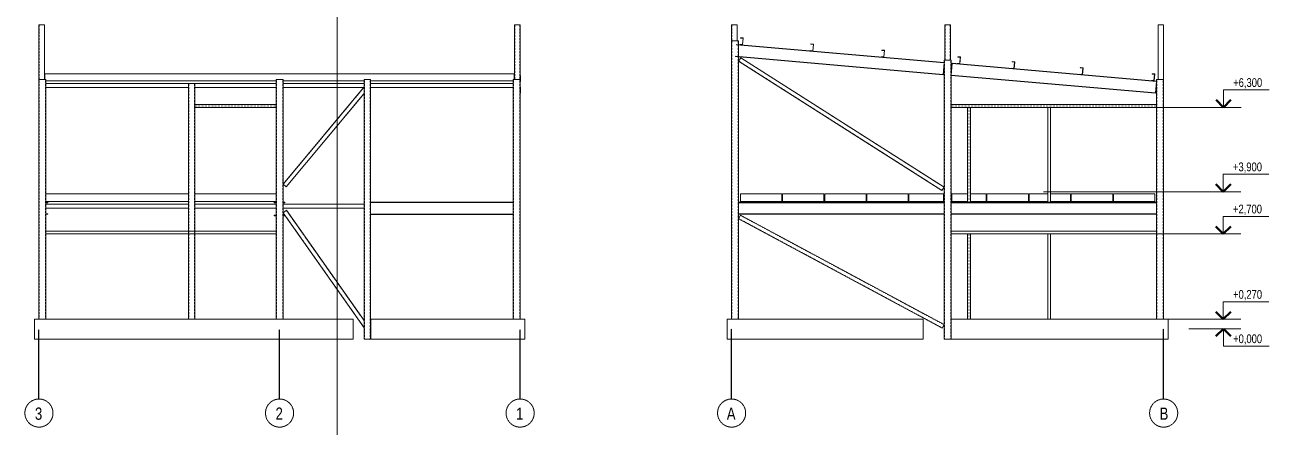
# Model space of a CAD drawing. Header units: millimetres. Extents: x 1117013 to 3394463, y -717780 to -102922.
# Drawn here: x 1300381 to 1335803, y -717296 to -705846 of the extents above; entities that cross this region are included whole.
import ezdxf

# ---------------------------------------------------------------- set-up
doc = ezdxf.new("R2010")
doc.units = ezdxf.units.MM
for name, pattern in [('ADSK_Линия сетки', [21, 12, -3, 3, -3]), ('ADSK_Невидимые', [5, 3, -2]), ('CENTERX2', [4, 2.5, -0.5, 0.5, -0.5])]:
    doc.linetypes.add(name, pattern=pattern)
for name, color, linetype, lineweight in [('0003-Основная тонкая 0.13', 9, 'Continuous', 13), ('Аннотация', 7, 'Continuous', 20), ('Каркас', 7, 'Continuous', 18), ('Несущие колонны', 7, 'Continuous', 18), ('Отметки', 7, 'Continuous', 9), ('Стены', 7, 'Continuous', 18)]:
    doc.layers.add(name, color=color, linetype=linetype, lineweight=lineweight)
doc.layers.add('Оси', color=1, linetype='CENTERX2')
doc.styles.add('Century Gothic', font='GOTHIC.TTF', dxfattribs={"width": 0.8, "height": 250})
doc.styles.add('Century Gothic_1', font='GOTHIC.TTF', dxfattribs={"width": 0.8, "height": 500})

# ---------------------------------------------------------------- blocks, each defined once
blk = doc.blocks.new('ADSK_КолоннаНесущая_Труба_ГОСТ 30245-2003 - 200x200x10-1059750-КР_DWG_Ф_3-1')
at = {"layer": 'Несущие колонны'}
for p, q in [((-200, 7100), (-200, 270)), ((-200, 7100), (-186, 7100)), ((-186, 7100), (-14, 7100)), ((0, 270), (0, 7100))]:
    blk.add_line(p, q, dxfattribs=at)
at = {"layer": 'Несущие колонны', "linetype": 'ADSK_Невидимые'}
for p, q in [((-190, 7100), (-190, 270)), ((-10, 7100), (-10, 270))]:
    blk.add_line(p, q, dxfattribs=at)
blk = doc.blocks.new('ADSK_КолоннаНесущая_Труба_ГОСТ 30245-2003 - 200x200x10-V1-КР_DWG_Ф_3-1')
at = {"layer": 'Несущие колонны'}
for p, q in [((-13700, 7100), (-13700, 270)), ((-13686, 7100), (-13514, 7100)), ((-13514, 7100), (-13500, 7100)), ((-13500, 270), (-13500, 7100))]:
    blk.add_line(p, q, dxfattribs=at)
at = {"layer": 'Несущие колонны', "linetype": 'ADSK_Невидимые'}
for p, q in [((-13690, 7100), (-13690, 270)), ((-13510, 7100), (-13510, 270))]:
    blk.add_line(p, q, dxfattribs=at)
blk = doc.blocks.new('ADSK_КолоннаНесущая_Труба_ГОСТ 30245-2003 - 200x200x10-1059765-КР_DWG_Ф_3-1')
at = {"layer": 'Несущие колонны'}
for p, q in [((-6950, 7100), (-6950, 270)), ((-6950, 7100), (-6936, 7100)), ((-6936, 7100), (-6764, 7100)), ((-6764, 7100), (-6750, 7100)), ((-6750, 270), (-6750, 7100))]:
    blk.add_line(p, q, dxfattribs=at)
at = {"layer": 'Несущие колонны', "linetype": 'ADSK_Невидимые'}
for p, q in [((-6940, 7100), (-6940, 270)), ((-6760, 7100), (-6760, 270))]:
    blk.add_line(p, q, dxfattribs=at)
blk = doc.blocks.new('ADSK_Балка_Труба_ГОСТ 30245-2003 - 120x120x5-1068433-КР_DWG_Ф_3-1')
at = {"layer": 'Каркас'}
for p, q in [((-6950, 6985), (-13500, 6985)), ((-9440, 6865), (-13500, 6865)), ((-6950, 6865), (-9260, 6865)), ((-4440, 6985), (-6750, 6985)), ((-4440, 6865), (-6750, 6865)), ((-200, 6985), (-4260, 6985)), ((-200, 6865), (-4260, 6865))]:
    blk.add_line(p, q, dxfattribs=at)
at = {"layer": 'Каркас', "linetype": 'ADSK_Невидимые'}
for p, q in [((-9440, 6980), (-13500, 6980)), ((-9440, 6870), (-13500, 6870)), ((-6950, 6980), (-9260, 6980)), ((-6950, 6870), (-9260, 6870)), ((-4440, 6980), (-6750, 6980)), ((-4440, 6870), (-6750, 6870)), ((-200, 6980), (-4260, 6980)), ((-200, 6870), (-4260, 6870))]:
    blk.add_line(p, q, dxfattribs=at)
blk = doc.blocks.new('___Двутавр типа Ш _СТО АСЧМ 20-93__ Балка - 35Ш2-1101852-КР_DWG_Ф_3-1')
at = {"layer": 'Каркас'}
for p, q in [((-13445, 3600), (-13500, 3600)), ((-13500, 3586), (-13445, 3586)), ((-13445, 3586), (-13445, 3600)), ((-13445, 3274), (-13500, 3274)), ((-13500, 3260), (-13445, 3260)), ((-13445, 3260), (-13445, 3274))]:
    blk.add_line(p, q, dxfattribs=at)
blk = doc.blocks.new('___Двутавр типа Б _СТО АСЧМ 20-93__ Балка - 35Б1-1101854-КР_DWG_Ф_3-1')
at = {"layer": 'Каркас'}
for p, q in [((-13707, 7047), (-13707, 7212)), ((-13700, 7047), (-13707, 7047)), ((-13707, 7047), (-13707, 7038)), ((-13707, 7038), (-13700, 7038)), ((-13707, 6873), (-13707, 6712)), ((-13707, 6712), (-13707, 6703)), ((-13700, 6712), (-13707, 6712)), ((-13707, 6703), (-13700, 6703))]:
    blk.add_line(p, q, dxfattribs=at)
blk = doc.blocks.new('___Двутавр типа Б _СТО АСЧМ 20-93__ Балка - 35Б1-1101856-КР_DWG_Ф_3-1')
at = {"layer": 'Каркас'}
for p, q in [((7, 7212), (7, 7047)), ((7, 7047), (0, 7047)), ((0, 7038), (7, 7038)), ((7, 7038), (7, 7047)), ((7, 6712), (7, 6873)), ((7, 6712), (0, 6712)), ((0, 6703), (7, 6703)), ((7, 6703), (7, 6712))]:
    blk.add_line(p, q, dxfattribs=at)
blk = doc.blocks.new('ADSK_Балка_Труба_ГОСТ 30245-2003 - 80x80x5-1059801-КР_DWG_Ф_3-1')
at = {"layer": 'Каркас'}
for p, q in [((-13500, 2700), (-13500, 2780)), ((-6950, 2780), (-13500, 2780)), ((-6950, 2700), (-13500, 2700)), ((-6950, 2780), (-6950, 2700))]:
    blk.add_line(p, q, dxfattribs=at)
at = {"layer": 'Каркас', "linetype": 'ADSK_Невидимые'}
for p, q in [((-13500, 2775), (-6950, 2775)), ((-13500, 2705), (-6950, 2705))]:
    blk.add_line(p, q, dxfattribs=at)
blk = doc.blocks.new('ADSK_Балка_Труба_ГОСТ 30245-2003 - 80x80x5-1084454-КР_DWG_Ф_3-1')
at = {"layer": 'Каркас'}
for p, q in [((-9260, 6300), (-9260, 6380)), ((-6950, 6380), (-9260, 6380)), ((-6950, 6380), (-6950, 6300)), ((-6950, 6300), (-9260, 6300))]:
    blk.add_line(p, q, dxfattribs=at)
at = {"layer": 'Каркас', "linetype": 'ADSK_Невидимые'}
for p, q in [((-9260, 6375), (-6950, 6375)), ((-9260, 6305), (-6950, 6305))]:
    blk.add_line(p, q, dxfattribs=at)
blk = doc.blocks.new('SK_ПлитаПерекрытия_Пустотная - ПК 68-12-8-778387-КР_DWG_Ф_3-1')
at = {"layer": 'Каркас'}
for p, q in [((-9440, 3840), (-13500, 3840)), ((-13500, 3620), (-9440, 3620)), ((-6950, 3840), (-9260, 3840)), ((-9260, 3620), (-6950, 3620))]:
    blk.add_line(p, q, dxfattribs=at)
blk = doc.blocks.new('___Двутавр типа Ш _СТО АСЧМ 20-93__ Балка - 40Ш1-1101920-КР_DWG_Ф_3-1')
at = {"layer": 'Каркас'}
for p, q in [((-6950, 3600), (-7000, 3600)), ((-7000, 3600), (-7000, 3588)), ((-7000, 3588), (-6950, 3588)), ((-6701, 3600), (-6750, 3600)), ((-6750, 3588), (-6701, 3588)), ((-6701, 3588), (-6701, 3600)), ((-7000, 3230), (-7000, 3217)), ((-6950, 3230), (-7000, 3230)), ((-7000, 3217), (-6950, 3217)), ((-6701, 3230), (-6750, 3230)), ((-6750, 3217), (-6701, 3217)), ((-6701, 3217), (-6701, 3230))]:
    blk.add_line(p, q, dxfattribs=at)
blk = doc.blocks.new('ADSK_КолоннаНесущая_Труба_ГОСТ 30245-2003 - 180x180x8-1068407-КР_DWG_Ф_3-1')
at = {"layer": 'Несущие колонны', "linetype": 'ADSK_Невидимые'}
for p, q in [((-9432, 6980), (-9432, 270)), ((-9268, 6980), (-9268, 270))]:
    blk.add_line(p, q, dxfattribs=at)
blk = doc.blocks.new('ADSK_КолоннаНесущая_Труба_ГОСТ 30245-2003 - 180x180x8-1060239-КР_DWG_Ф_3-1')
at = {"layer": 'Несущие колонны'}
for p, q in [((-4440, 7100), (-4440, -300)), ((-4440, 7100), (-4428, 7100)), ((-4428, 7100), (-4272, 7100)), ((-4272, 7100), (-4260, 7100)), ((-4260, -300), (-4260, 7100)), ((-4428, -300), (-4440, -300)), ((-4272, -300), (-4428, -300)), ((-4260, -300), (-4272, -300))]:
    blk.add_line(p, q, dxfattribs=at)
at = {"layer": 'Несущие колонны', "linetype": 'ADSK_Невидимые'}
for p, q in [((-4432, 7100), (-4432, -300)), ((-4268, 7100), (-4268, -300))]:
    blk.add_line(p, q, dxfattribs=at)
blk = doc.blocks.new('ADSK_КолоннаНесущая_Труба_ГОСТ 30245-2003 - 160x160x6-888300-КР_DWG_Ф_3-1')
at = {"layer": 'Несущие колонны'}
for p, q in [((-160, 8650), (-160, 7100)), ((-160, 8650), (-150, 8650)), ((-150, 8650), (-10, 8650)), ((-10, 8650), (0, 8650)), ((0, 7100), (0, 8650)), ((-10, 7100), (-150, 7100)), ((0, 7100), (-10, 7100))]:
    blk.add_line(p, q, dxfattribs=at)
at = {"layer": 'Несущие колонны', "linetype": 'ADSK_Невидимые'}
for p, q in [((-154, 8650), (-154, 7100)), ((-6, 8650), (-6, 7100))]:
    blk.add_line(p, q, dxfattribs=at)
blk = doc.blocks.new('ADSK_КолоннаНесущая_Труба_ГОСТ 30245-2003 - 160x160x6-V2-КР_DWG_Ф_3-1')
at = {"layer": 'Несущие колонны'}
for p, q in [((-13700, 8650), (-13700, 7100)), ((-13700, 8650), (-13690, 8650)), ((-13690, 8650), (-13550, 8650)), ((-13550, 8650), (-13540, 8650)), ((-13540, 7100), (-13540, 8650)), ((-13690, 7100), (-13700, 7100)), ((-13550, 7100), (-13690, 7100))]:
    blk.add_line(p, q, dxfattribs=at)
at = {"layer": 'Несущие колонны', "linetype": 'ADSK_Невидимые'}
for p, q in [((-13694, 8650), (-13694, 7100)), ((-13546, 8650), (-13546, 7100))]:
    blk.add_line(p, q, dxfattribs=at)
blk = doc.blocks.new('ADSK_Балка_Труба_ГОСТ 30245-2003 - 120x120x5-1075071-КР_DWG_Ф_3-1')
at = {"layer": 'Каркас'}
for p, q in [((-9440, 3550), (-13500, 3550)), ((-6950, 3550), (-9260, 3550)), ((-4440, 3550), (-6750, 3550)), ((-9440, 3430), (-13500, 3430)), ((-6950, 3430), (-9260, 3430)), ((-4440, 3430), (-6750, 3430))]:
    blk.add_line(p, q, dxfattribs=at)
at = {"layer": 'Каркас', "linetype": 'ADSK_Невидимые'}
for p, q in [((-13500, 3545), (-9440, 3545)), ((-9260, 3545), (-6950, 3545)), ((-6750, 3545), (-4440, 3545)), ((-13500, 3435), (-9440, 3435)), ((-9260, 3435), (-6950, 3435)), ((-6750, 3435), (-4440, 3435))]:
    blk.add_line(p, q, dxfattribs=at)
blk = doc.blocks.new('ADSK_Балка_Швеллер_ПолкиПараллельные_ГОСТ8240-97 - 20П-1102076-КР_DWG_Ф_3-1')
at = {"layer": 'Каркас'}
for p, q in [((-13533, 7253), (-13533, 7260)), ((-167, 7260), (-13533, 7260)), ((-13533, 7100), (-13533, 7253)), ((-13533, 7253), (-167, 7253)), ((-167, 7260), (-167, 7253)), ((-167, 7253), (-167, 7100)), ((-6950, 7054), (-13500, 7054)), ((-4440, 7054), (-6750, 7054)), ((-200, 7054), (-4260, 7054))]:
    blk.add_line(p, q, dxfattribs=at)
blk = doc.blocks.new('___Двутавр типа Б _СТО АСЧМ 20-93__ Балка - 35Б1-1102084-КР_DWG_Ф_3-1')
at = {"layer": 'Каркас'}
for p, q in [((-200, 3600), (-4260, 3600)), ((-200, 3591), (-4260, 3591)), ((-200, 3600), (-200, 3591)), ((-4260, 3263), (-200, 3263)), ((-200, 3254), (-4260, 3254)), ((-200, 3263), (-200, 3254))]:
    blk.add_line(p, q, dxfattribs=at)
blk = doc.blocks.new('ADSK_Балка_Труба_ГОСТ 30245-2003 - 120x120x5-1109831-КР_DWG_Ф_3-1')
at = {"layer": 'Каркас'}
for p, q in [((-6750, 3303), (-6652, 3373)), ((-4440, 24), (-6750, 3303)), ((-4440, 232), (-6652, 3373))]:
    blk.add_line(p, q, dxfattribs=at)
at = {"layer": 'Каркас', "linetype": 'ADSK_Невидимые'}
for p, q in [((-4440, 32), (-6746, 3306)), ((-4440, 223), (-6656, 3370))]:
    blk.add_line(p, q, dxfattribs=at)
blk = doc.blocks.new('ADSK_Балка_Труба_ГОСТ 30245-2003 - 120x120x5-1110046-КР_DWG_Ф_3-1')
at = {"layer": 'Каркас'}
for p, q in [((-4440, 6886), (-6750, 4114)), ((-6658, 4037), (-4440, 6698)), ((-6658, 4037), (-6750, 4114))]:
    blk.add_line(p, q, dxfattribs=at)
at = {"layer": 'Каркас', "linetype": 'ADSK_Невидимые'}
for p, q in [((-6746, 4111), (-4440, 6878)), ((-6662, 4040), (-4440, 6706))]:
    blk.add_line(p, q, dxfattribs=at)
blk = doc.blocks.new('Ось сетки - Круг_Ø8 мм-6577-КР_DWG_Ф_3-1')
at = {"layer": 'Оси', "lineweight": 20}
for start, end in [(360, 180), (180, 360)]:
    blk.add_arc((0, -2400), 400, start, end, dxfattribs=at)
blk = doc.blocks.new('ADSK_КолоннаНесущая_Труба_ГОСТ 30245-2003 - 200x200x10-1059750-КР_DWG_Ф_А-В')
at = {"layer": 'Несущие колонны'}
for p, q in [((12100, 7100), (12300, 7100)), ((12100, 7100), (12100, 270)), ((12300, 270), (12300, 7100))]:
    blk.add_line(p, q, dxfattribs=at)
at = {"layer": 'Несущие колонны', "linetype": 'ADSK_Невидимые'}
for p, q in [((12110, 7100), (12110, 270)), ((12290, 7100), (12290, 270))]:
    blk.add_line(p, q, dxfattribs=at)
blk = doc.blocks.new('ADSK_КолоннаНесущая_Труба_ГОСТ 30245-2003 - 200x200x10-1068426-КР_DWG_Ф_А-В')
at = {"layer": 'Несущие колонны', "linetype": 'ADSK_Невидимые'}
for p, q in [((10, 8200), (10, 270)), ((190, 8200), (190, 8089)), ((190, 8080), (190, 7751)), ((190, 7742), (190, 270))]:
    blk.add_line(p, q, dxfattribs=at)
blk = doc.blocks.new('ADSK_КолоннаНесущая_Труба_ГОСТ 30245-2003 - 200x200x10-1059764-КР_DWG_Ф_А-В')
at = {"layer": 'Несущие колонны'}
for p, q in [((6050, 7650), (6250, 7650)), ((6050, 7650), (6050, -300)), ((6250, 270), (6250, 7650)), ((6250, -300), (6050, -300))]:
    blk.add_line(p, q, dxfattribs=at)
at = {"layer": 'Несущие колонны', "linetype": 'ADSK_Невидимые'}
for p, q in [((6060, 7650), (6060, -300)), ((6240, 7650), (6240, -300))]:
    blk.add_line(p, q, dxfattribs=at)
blk = doc.blocks.new('___Двутавр типа Ш _СТО АСЧМ 20-93__ Балка - 35Ш2-1101852-КР_DWG_Ф_А-В')
at = {"layer": 'Каркас'}
for p, q in [((6050, 3600), (200, 3600)), ((6050, 3586), (200, 3586)), ((6720, 3600), (6250, 3600)), ((12100, 3586), (6250, 3586)), ((9000, 3600), (6800, 3600)), ((12100, 3600), (9080, 3600)), ((200, 3274), (6050, 3274)), ((6050, 3260), (200, 3260)), ((6250, 3274), (12100, 3274)), ((12100, 3260), (6250, 3260))]:
    blk.add_line(p, q, dxfattribs=at)
blk = doc.blocks.new('___Двутавр типа Б _СТО АСЧМ 20-93__ Балка - 35Б1-1101854-КР_DWG_Ф_А-В')
at = {"layer": 'Каркас'}
for p, q in [((6251, 7221), (6279, 7548)), ((6279, 7548), (6280, 7557)), ((12099, 7038), (6279, 7548)), ((12100, 7047), (6280, 7557)), ((6250, 7212), (6251, 7221)), ((12070, 6703), (6250, 7212)), ((6251, 7221), (12071, 6712)), ((12099, 7038), (12071, 6712)), ((12100, 7047), (12099, 7038)), ((12071, 6712), (12070, 6703))]:
    blk.add_line(p, q, dxfattribs=at)
blk = doc.blocks.new('___Двутавр типа Б _СТО АСЧМ 20-93__ Балка - 35Б1-1101855-КР_DWG_Ф_А-В')
at = {"layer": 'Каркас'}
for p, q in [((135, 8085), (136, 8094)), ((6049, 7568), (135, 8085)), ((6050, 7577), (136, 8094)), ((106, 7749), (107, 7758)), ((6020, 7232), (106, 7749)), ((107, 7758), (6021, 7241)), ((6049, 7568), (6021, 7241)), ((6050, 7577), (6049, 7568)), ((6021, 7241), (6020, 7232))]:
    blk.add_line(p, q, dxfattribs=at)
blk = doc.blocks.new('ADSK_Балка_Труба_ГОСТ 30245-2003 - 80x80x5-1059788-КР_DWG_Ф_А-В')
at = {"layer": 'Каркас'}
for p, q in [((6250, 2700), (6250, 2780)), ((12100, 2780), (6250, 2780)), ((12100, 2700), (6250, 2700)), ((12100, 2780), (12100, 2700))]:
    blk.add_line(p, q, dxfattribs=at)
at = {"layer": 'Каркас', "linetype": 'ADSK_Невидимые'}
for p, q in [((12100, 2775), (6250, 2775)), ((12100, 2705), (6250, 2705))]:
    blk.add_line(p, q, dxfattribs=at)
blk = doc.blocks.new('SK_ПлитаПерекрытия_Пустотная - ПК 68-10-8-778403-КР_DWG_Ф_А-В')
at = {"layer": 'Каркас'}
for p, q in [((6270, 3840), (6270, 3620)), ((6720, 3840), (6270, 3840)), ((6270, 3620), (6720, 3620)), ((7250, 3840), (6800, 3840)), ((6800, 3620), (7250, 3620)), ((7250, 3620), (7250, 3840))]:
    blk.add_line(p, q, dxfattribs=at)
blk = doc.blocks.new('SK_ПлитаПерекрытия_Пустотная - ПК 68-10-8-778110-КР_DWG_Ф_А-В')
at = {"layer": 'Каркас'}
for p, q in [((6030, 3840), (5050, 3840)), ((5050, 3840), (5050, 3620)), ((5050, 3620), (6030, 3620)), ((6030, 3620), (6030, 3840))]:
    blk.add_line(p, q, dxfattribs=at)
blk = doc.blocks.new('SK_ПлитаПерекрытия_Пустотная - ПК 68-12-8-778387-КР_DWG_Ф_А-В')
at = {"layer": 'Каркас'}
for p, q in [((10870, 3840), (10870, 3620)), ((12050, 3840), (10870, 3840)), ((10870, 3620), (12050, 3620)), ((12050, 3620), (12050, 3840))]:
    blk.add_line(p, q, dxfattribs=at)
blk = doc.blocks.new('SK_ПлитаПерекрытия_Пустотная - ПК 68-12-8-V1-КР_DWG_Ф_А-В')
at = {"layer": 'Каркас'}
for p, q in [((8470, 3840), (8470, 3620)), ((9000, 3840), (8470, 3840)), ((8470, 3620), (9000, 3620)), ((9650, 3840), (9080, 3840)), ((9080, 3620), (9650, 3620)), ((9650, 3620), (9650, 3840))]:
    blk.add_line(p, q, dxfattribs=at)
blk = doc.blocks.new('SK_ПлитаПерекрытия_Пустотная - ПК 68-12-8-777867-КР_DWG_Ф_А-В')
at = {"layer": 'Каркас'}
for p, q in [((1430, 3840), (250, 3840)), ((250, 3840), (250, 3620)), ((250, 3620), (1430, 3620)), ((1430, 3620), (1430, 3840))]:
    blk.add_line(p, q, dxfattribs=at)
blk = doc.blocks.new('ADSK_КолоннаНесущая_Труба_ГОСТ 30245-2003 - 80x80x4-1059836-КР_DWG_Ф_А-В')
at = {"layer": 'Несущие колонны', "linetype": 'ADSK_Невидимые'}
for p, q in [((9004, 2700), (9004, 270)), ((9076, 2700), (9076, 270))]:
    blk.add_line(p, q, dxfattribs=at)
blk = doc.blocks.new('ADSK_КолоннаНесущая_Труба_ГОСТ 30245-2003 - 160x160x6-888300-КР_DWG_Ф_А-В')
at = {"layer": 'Несущие колонны'}
for p, q in [((12140, 8650), (12300, 8650)), ((12140, 8650), (12140, 7100)), ((12300, 7100), (12300, 8650)), ((12300, 7100), (12140, 7100))]:
    blk.add_line(p, q, dxfattribs=at)
at = {"layer": 'Несущие колонны', "linetype": 'ADSK_Невидимые'}
for p, q in [((12146, 8650), (12146, 7100)), ((12294, 8650), (12294, 7100))]:
    blk.add_line(p, q, dxfattribs=at)
blk = doc.blocks.new('ADSK_КолоннаНесущая_Труба_ГОСТ 30245-2003 - 160x160x6-1068432-КР_DWG_Ф_А-В')
at = {"layer": 'Несущие колонны', "linetype": 'ADSK_Невидимые'}
for p, q in [((6, 8650), (6, 8200)), ((154, 8650), (154, 8200))]:
    blk.add_line(p, q, dxfattribs=at)
blk = doc.blocks.new('ADSK_КолоннаНесущая_Труба_ГОСТ 30245-2003 - 160x160x6-888264-КР_DWG_Ф_А-В')
at = {"layer": 'Несущие колонны'}
for p, q in [((6070, 8650), (6230, 8650)), ((6070, 8650), (6070, 7650)), ((6230, 7650), (6230, 8650)), ((6230, 7650), (6070, 7650))]:
    blk.add_line(p, q, dxfattribs=at)
at = {"layer": 'Несущие колонны', "linetype": 'ADSK_Невидимые'}
for p, q in [((6076, 8650), (6076, 7650)), ((6224, 8650), (6224, 7650))]:
    blk.add_line(p, q, dxfattribs=at)
blk = doc.blocks.new('ADSK_КолоннаНесущая_Труба_ГОСТ 30245-2003 - 80x80x4-1084227-КР_DWG_Ф_А-В')
at = {"layer": 'Несущие колонны', "linetype": 'ADSK_Невидимые'}
for p, q in [((9004, 6300), (9004, 3600)), ((9076, 6300), (9076, 3600))]:
    blk.add_line(p, q, dxfattribs=at)
blk = doc.blocks.new('ADSK_Балка_Швеллер_ПолкиПараллельные_ГОСТ8240-97 - 20П-1102076-КР_DWG_Ф_А-В')
at = {"layer": 'Каркас'}
for p, q in [((11970, 7260), (11969, 7251)), ((11969, 7251), (12040, 7244)), ((12046, 7253), (11970, 7260)), ((12040, 7244), (12024, 7063)), ((12028, 7054), (12046, 7253)), ((12024, 7063), (11953, 7069)), ((11953, 7069), (11953, 7060))]:
    blk.add_line(p, q, dxfattribs=at)
blk = doc.blocks.new('ADSK_Балка_Швеллер_ПолкиПараллельные_ГОСТ8240-97 - 20П-1102077-КР_DWG_Ф_А-В')
at = {"layer": 'Каркас'}
for p, q in [((9911, 7248), (9910, 7239)), ((9982, 7242), (9911, 7248)), ((9928, 7438), (9927, 7429)), ((9927, 7429), (9998, 7423)), ((10004, 7432), (9928, 7438)), ((9998, 7423), (9982, 7242)), ((9986, 7232), (10004, 7432))]:
    blk.add_line(p, q, dxfattribs=at)
blk = doc.blocks.new('ADSK_Балка_Швеллер_ПолкиПараллельные_ГОСТ8240-97 - 20П-1102078-КР_DWG_Ф_А-В')
at = {"layer": 'Каркас'}
for p, q in [((7985, 7608), (7984, 7599)), ((7984, 7599), (8055, 7593)), ((8061, 7602), (7985, 7608)), ((8055, 7593), (8039, 7412)), ((8044, 7402), (8061, 7602)), ((7969, 7418), (7968, 7409)), ((8039, 7412), (7969, 7418))]:
    blk.add_line(p, q, dxfattribs=at)
blk = doc.blocks.new('ADSK_Балка_Швеллер_ПолкиПараллельные_ГОСТ8240-97 - 20П-1102079-КР_DWG_Ф_А-В')
at = {"layer": 'Каркас'}
for p, q in [((6425, 7553), (6424, 7544)), ((6495, 7547), (6425, 7553)), ((6441, 7743), (6440, 7734)), ((6440, 7734), (6511, 7728)), ((6517, 7737), (6441, 7743)), ((6511, 7728), (6495, 7547)), ((6499, 7537), (6517, 7737))]:
    blk.add_line(p, q, dxfattribs=at)
blk = doc.blocks.new('ADSK_Балка_Швеллер_ПолкиПараллельные_ГОСТ8240-97 - 20П-1102080-КР_DWG_Ф_А-В')
at = {"layer": 'Каркас'}
for p, q in [((4355, 7926), (4279, 7932)), ((4279, 7932), (4279, 7923)), ((4279, 7923), (4349, 7917)), ((4349, 7917), (4333, 7736)), ((4338, 7727), (4355, 7926)), ((4263, 7742), (4262, 7733)), ((4333, 7736), (4263, 7742))]:
    blk.add_line(p, q, dxfattribs=at)
blk = doc.blocks.new('ADSK_Балка_Швеллер_ПолкиПараллельные_ГОСТ8240-97 - 20П-1102081-КР_DWG_Ф_А-В')
at = {"layer": 'Каркас'}
for p, q in [((2241, 7919), (2240, 7910)), ((2311, 7913), (2241, 7919)), ((2257, 8109), (2256, 8100)), ((2256, 8100), (2327, 8094)), ((2333, 8103), (2257, 8109)), ((2327, 8094), (2311, 7913)), ((2315, 7903), (2333, 8103))]:
    blk.add_line(p, q, dxfattribs=at)
blk = doc.blocks.new('ADSK_Балка_Швеллер_ПолкиПараллельные_ГОСТ8240-97 - 20П-1102082-КР_DWG_Ф_А-В')
at = {"layer": 'Каркас'}
for p, q in [((255, 8285), (254, 8276)), ((254, 8276), (325, 8269)), ((331, 8278), (255, 8285)), ((325, 8269), (309, 8088)), ((313, 8079), (331, 8278)), ((238, 8094), (237, 8085)), ((309, 8088), (238, 8094))]:
    blk.add_line(p, q, dxfattribs=at)
blk = doc.blocks.new('ADSK_Балка_Труба_ГОСТ 30245-2003 - 120x120x5-1109412-КР_DWG_Ф_А-В')
at = {"layer": 'Каркас'}
for p, q in [((200, 3128), (257, 3234)), ((6050, 122), (257, 3234)), ((200, 3128), (5993, 16)), ((6050, 122), (5993, 16))]:
    blk.add_line(p, q, dxfattribs=at)
at = {"layer": 'Каркас', "linetype": 'ADSK_Невидимые'}
for p, q in [((6048, 117), (254, 3229)), ((5996, 21), (202, 3133))]:
    blk.add_line(p, q, dxfattribs=at)
blk = doc.blocks.new('ADSK_Балка_Труба_ГОСТ 30245-2003 - 120x120x5-1109532-КР_DWG_Ф_А-В')
at = {"layer": 'Каркас'}
for p, q in [((200, 7615), (264, 7716)), ((200, 7615), (5986, 3934)), ((6050, 4035), (264, 7716)), ((6050, 4035), (5986, 3934))]:
    blk.add_line(p, q, dxfattribs=at)
at = {"layer": 'Каркас', "linetype": 'ADSK_Невидимые'}
for p, q in [((5988, 3938), (203, 7619)), ((6047, 4031), (262, 7712))]:
    blk.add_line(p, q, dxfattribs=at)
blk = doc.blocks.new('Ось сетки - Круг_Ø8 мм-6577-КР_DWG_Ф_А-В')
at = {"layer": 'Оси', "lineweight": 20}
for start, end in [(360, 180), (180, 360)]:
    blk.add_arc((0, -2400), 400, start, end, dxfattribs=at)
blk = doc.blocks.new('Высотные отметки - Стрелка вверх-5091-КР_DWG_Ф_А-В')
at = {"layer": 'Аннотация'}
for p, q in [((13997, 4400), (15297, 4400)), ((13997, 3900), (13997, 4400)), ((13697, 3900), (14497, 3900))]:
    blk.add_line(p, q, dxfattribs=at)
at = {"layer": 'Аннотация', "lineweight": 50}
for q in [(13785, 4112), (14209, 4112)]:
    blk.add_line((13997, 3900), q, dxfattribs=at)
blk = doc.blocks.new('Высотные отметки - Стрелка вниз-5092-КР_DWG_Ф_А-В')
at = {"layer": 'Аннотация'}
for p, q in [((13700, 0), (14500, 0)), ((14000, 0), (14000, -500)), ((14000, -500), (15300, -500))]:
    blk.add_line(p, q, dxfattribs=at)
at = {"layer": 'Аннотация', "lineweight": 50}
for q in [(13788, -212), (14212, -212)]:
    blk.add_line((14000, 0), q, dxfattribs=at)

msp = doc.modelspace()

# ---------------------------------------------------------------- linework, layer by layer
at = {"layer": '0003-Основная тонкая 0.13'}
msp.add_xline((1309269.5528, -628011.5246), (0, -1), dxfattribs=at)
at = {"layer": 'Несущие колонны'}
for p, q in [((1320500.7593, -705846.089), (1320660.7593, -705846.089)), ((1320500.7593, -705846.089), (1320500.7593, -706296.089)), ((1320660.7593, -706296.089), (1320660.7593, -705846.089)), ((1320500.7593, -706296.089), (1320700.7593, -706296.089)), ((1320500.7593, -706296.089), (1320500.7593, -714226.089)), ((1320660.7593, -706296.089), (1320500.7593, -706296.089)), ((1320700.7593, -706407.5505), (1320700.7593, -706296.089)), ((1320700.7593, -706745.8378), (1320700.7593, -706416.5849)), ((1320700.7593, -714226.089), (1320700.7593, -706754.8722)), ((1305040.6686, -707516.089), (1305040.6686, -714226.089)), ((1305040.6686, -707516.089), (1305052.6686, -707516.089)), ((1305052.6686, -707516.089), (1305208.6686, -707516.089)), ((1305208.6686, -707516.089), (1305220.6686, -707516.089)), ((1305220.6686, -714226.089), (1305220.6686, -707516.089)), ((1327220.7593, -708196.089), (1327300.7593, -708196.089)), ((1327220.7593, -710896.089), (1327220.7593, -708196.089)), ((1327300.7593, -710896.089), (1327300.7593, -708196.089)), ((1329500.7593, -708196.089), (1329580.7593, -708196.089)), ((1329500.7593, -710896.089), (1329500.7593, -708196.089)), ((1329580.7593, -710896.089), (1329580.7593, -708196.089)), ((1327300.7593, -710896.089), (1327220.7593, -710896.089)), ((1329580.7593, -710896.089), (1329500.7593, -710896.089)), ((1327220.7593, -711796.089), (1327300.7593, -711796.089)), ((1327220.7593, -714226.089), (1327220.7593, -711796.089)), ((1327300.7593, -714226.089), (1327300.7593, -711796.089)), ((1329500.7593, -711796.089), (1329580.7593, -711796.089)), ((1329500.7593, -714226.089), (1329500.7593, -711796.089)), ((1329580.7593, -714226.089), (1329580.7593, -711796.089))]:
    msp.add_line(p, q, dxfattribs=at)
at = {"layer": 'Оси', "linetype": 'ADSK_Линия сетки'}
for p, q in [((1300780.6686, -716496.089), (1300780.6686, -714516.089)), ((1307630.6686, -716496.089), (1307630.6686, -714516.089)), ((1314480.6686, -716496.089), (1314480.6686, -714516.089)), ((1320500.7593, -716496.089), (1320500.7593, -714496.089)), ((1332800.7593, -716496.089), (1332800.7593, -714496.089))]:
    msp.add_line(p, q, dxfattribs=at)
at = {"layer": 'Отметки', "lineweight": 20}
for p, q in [((1328273.9418, -708196.089), (1334503.1446, -708196.089)), ((1329383.2462, -710596.089), (1334497.8775, -710596.089)), ((1329208.9027, -711796.089), (1334497.6404, -711796.089)), ((1332193.4777, -714226.089), (1332358.9391, -714226.089)), ((1332358.9391, -714226.089), (1334499.8327, -714226.089)), ((1333520.5267, -714496.089), (1333759.268, -714496.089)), ((1333759.268, -714496.089), (1334500.8899, -714496.089))]:
    msp.add_line(p, q, dxfattribs=at)
at = {"layer": 'Стены'}
for p, q in [((1309730.6686, -714226.089), (1300650.6686, -714226.089)), ((1300650.6686, -714796.089), (1300650.6686, -714226.089)), ((1309730.6686, -714796.089), (1309730.6686, -714226.089)), ((1314610.6686, -714226.089), (1310230.6686, -714226.089)), ((1310230.6686, -714226.089), (1310230.6686, -714796.089)), ((1314610.6686, -714796.089), (1314610.6686, -714226.089)), ((1320370.7593, -714796.089), (1320370.7593, -714226.089)), ((1325950.7593, -714226.089), (1320370.7593, -714226.089)), ((1325950.7593, -714796.089), (1325950.7593, -714226.089)), ((1332930.7593, -714226.089), (1326750.7593, -714226.089)), ((1326750.7593, -714226.089), (1326750.7593, -714796.089)), ((1332930.7593, -714796.089), (1332930.7593, -714226.089)), ((1300650.6686, -714796.089), (1309730.6686, -714796.089)), ((1310230.6686, -714796.089), (1314610.6686, -714796.089)), ((1320370.7593, -714796.089), (1325950.7593, -714796.089)), ((1326750.7593, -714796.089), (1332930.7593, -714796.089))]:
    msp.add_line(p, q, dxfattribs=at)

# ---------------------------------------------------------------- block references
at = {"layer": 'Аннотация'}
for name in ['Высотные отметки - Стрелка вверх-5091-КР_DWG_Ф_А-В', 'Высотные отметки - Стрелка вниз-5092-КР_DWG_Ф_А-В']:
    msp.add_blockref(name, (1320500.7593, -714496.089), dxfattribs=at)
at = {"layer": 'Каркас'}
for name, p in [('ADSK_Балка_Швеллер_ПолкиПараллельные_ГОСТ8240-97 - 20П-1102082-КР_DWG_Ф_А-В', (1320500.7593, -714496.089)), ('___Двутавр типа Б _СТО АСЧМ 20-93__ Балка - 35Б1-1101855-КР_DWG_Ф_А-В', (1320500.7593, -714496.089)), ('ADSK_Балка_Швеллер_ПолкиПараллельные_ГОСТ8240-97 - 20П-1102081-КР_DWG_Ф_А-В', (1320500.7593, -714496.089)), ('ADSK_Балка_Швеллер_ПолкиПараллельные_ГОСТ8240-97 - 20П-1102080-КР_DWG_Ф_А-В', (1320500.7593, -714496.089)), ('ADSK_Балка_Труба_ГОСТ 30245-2003 - 120x120x5-1109532-КР_DWG_Ф_А-В', (1320500.7593, -714496.089)), ('___Двутавр типа Б _СТО АСЧМ 20-93__ Балка - 35Б1-1101854-КР_DWG_Ф_А-В', (1320500.7593, -714496.089)), ('ADSK_Балка_Швеллер_ПолкиПараллельные_ГОСТ8240-97 - 20П-1102079-КР_DWG_Ф_А-В', (1320500.7593, -714496.089)), ('ADSK_Балка_Швеллер_ПолкиПараллельные_ГОСТ8240-97 - 20П-1102078-КР_DWG_Ф_А-В', (1320500.7593, -714496.089)), ('___Двутавр типа Б _СТО АСЧМ 20-93__ Балка - 35Б1-1101854-КР_DWG_Ф_3-1', (1314480.6686, -714496.089)), ('ADSK_Балка_Швеллер_ПолкиПараллельные_ГОСТ8240-97 - 20П-1102076-КР_DWG_Ф_3-1', (1314480.6686, -714496.089)), ('___Двутавр типа Б _СТО АСЧМ 20-93__ Балка - 35Б1-1101856-КР_DWG_Ф_3-1', (1314480.6686, -714496.089)), ('ADSK_Балка_Швеллер_ПолкиПараллельные_ГОСТ8240-97 - 20П-1102077-КР_DWG_Ф_А-В', (1320500.7593, -714496.089)), ('ADSK_Балка_Швеллер_ПолкиПараллельные_ГОСТ8240-97 - 20П-1102076-КР_DWG_Ф_А-В', (1320500.7593, -714496.089)), ('ADSK_Балка_Труба_ГОСТ 30245-2003 - 120x120x5-1068433-КР_DWG_Ф_3-1', (1314480.6686, -714496.089)), ('ADSK_Балка_Труба_ГОСТ 30245-2003 - 120x120x5-1110046-КР_DWG_Ф_3-1', (1314480.6686, -714496.089)), ('ADSK_Балка_Труба_ГОСТ 30245-2003 - 80x80x5-1084454-КР_DWG_Ф_3-1', (1314480.6686, -714496.089)), ('ADSK_Балка_Труба_ГОСТ 30245-2003 - 80x80x5-1059788-КР_DWG_Ф_А-В', (1320500.7593, -710896.089)), ('SK_ПлитаПерекрытия_Пустотная - ПК 68-12-8-778387-КР_DWG_Ф_3-1', (1314480.6686, -714496.089)), ('___Двутавр типа Ш _СТО АСЧМ 20-93__ Балка - 35Ш2-1101852-КР_DWG_Ф_3-1', (1314480.6686, -714496.089)), ('___Двутавр типа Ш _СТО АСЧМ 20-93__ Балка - 40Ш1-1101920-КР_DWG_Ф_3-1', (1314480.6686, -714496.089)), ('___Двутавр типа Б _СТО АСЧМ 20-93__ Балка - 35Б1-1102084-КР_DWG_Ф_3-1', (1314480.6686, -714496.089)), ('___Двутавр типа Ш _СТО АСЧМ 20-93__ Балка - 35Ш2-1101852-КР_DWG_Ф_А-В', (1320500.7593, -714496.089)), ('SK_ПлитаПерекрытия_Пустотная - ПК 68-12-8-777867-КР_DWG_Ф_А-В', (1320500.7593, -714496.089)), ('SK_ПлитаПерекрытия_Пустотная - ПК 68-12-8-777867-КР_DWG_Ф_А-В', (1321700.7593, -714496.089)), ('SK_ПлитаПерекрытия_Пустотная - ПК 68-12-8-777867-КР_DWG_Ф_А-В', (1322900.7593, -714496.089)), ('SK_ПлитаПерекрытия_Пустотная - ПК 68-12-8-777867-КР_DWG_Ф_А-В', (1324100.7593, -714496.089)), ('SK_ПлитаПерекрытия_Пустотная - ПК 68-10-8-778110-КР_DWG_Ф_А-В', (1320500.7593, -714496.089)), ('SK_ПлитаПерекрытия_Пустотная - ПК 68-10-8-778403-КР_DWG_Ф_А-В', (1320500.7593, -714496.089)), ('SK_ПлитаПерекрытия_Пустотная - ПК 68-12-8-778387-КР_DWG_Ф_А-В', (1316900.7593, -714496.089)), ('SK_ПлитаПерекрытия_Пустотная - ПК 68-12-8-V1-КР_DWG_Ф_А-В', (1320500.7593, -714496.089)), ('SK_ПлитаПерекрытия_Пустотная - ПК 68-12-8-778387-КР_DWG_Ф_А-В', (1319300.7593, -714496.089)), ('SK_ПлитаПерекрытия_Пустотная - ПК 68-12-8-778387-КР_DWG_Ф_А-В', (1320500.7593, -714496.089)), ('ADSK_Балка_Труба_ГОСТ 30245-2003 - 120x120x5-1075071-КР_DWG_Ф_3-1', (1314480.6686, -714496.089)), ('ADSK_Балка_Труба_ГОСТ 30245-2003 - 120x120x5-1109831-КР_DWG_Ф_3-1', (1314480.6686, -714496.089)), ('ADSK_Балка_Труба_ГОСТ 30245-2003 - 120x120x5-1109412-КР_DWG_Ф_А-В', (1320500.7593, -714496.089)), ('ADSK_Балка_Труба_ГОСТ 30245-2003 - 80x80x5-1059801-КР_DWG_Ф_3-1', (1314480.6686, -714496.089)), ('ADSK_Балка_Труба_ГОСТ 30245-2003 - 80x80x5-1059788-КР_DWG_Ф_А-В', (1320500.7593, -714496.089))]:
    msp.add_blockref(name, p, dxfattribs=at)
at = {"layer": 'Несущие колонны'}
for name, p in [('ADSK_КолоннаНесущая_Труба_ГОСТ 30245-2003 - 160x160x6-V2-КР_DWG_Ф_3-1', (1314480.6686, -714496.089)), ('ADSK_КолоннаНесущая_Труба_ГОСТ 30245-2003 - 160x160x6-888300-КР_DWG_Ф_3-1', (1314480.6686, -714496.089)), ('ADSK_КолоннаНесущая_Труба_ГОСТ 30245-2003 - 160x160x6-888264-КР_DWG_Ф_А-В', (1320500.7593, -714496.089)), ('ADSK_КолоннаНесущая_Труба_ГОСТ 30245-2003 - 160x160x6-888300-КР_DWG_Ф_А-В', (1320500.7593, -714496.089)), ('ADSK_КолоннаНесущая_Труба_ГОСТ 30245-2003 - 200x200x10-1059764-КР_DWG_Ф_А-В', (1320500.7593, -714496.089)), ('ADSK_КолоннаНесущая_Труба_ГОСТ 30245-2003 - 200x200x10-V1-КР_DWG_Ф_3-1', (1314480.6686, -714496.089)), ('ADSK_КолоннаНесущая_Труба_ГОСТ 30245-2003 - 200x200x10-1059765-КР_DWG_Ф_3-1', (1314480.6686, -714496.089)), ('ADSK_КолоннаНесущая_Труба_ГОСТ 30245-2003 - 180x180x8-1060239-КР_DWG_Ф_3-1', (1314480.6686, -714496.089)), ('ADSK_КолоннаНесущая_Труба_ГОСТ 30245-2003 - 200x200x10-1059750-КР_DWG_Ф_3-1', (1314480.6686, -714496.089)), ('ADSK_КолоннаНесущая_Труба_ГОСТ 30245-2003 - 200x200x10-1059750-КР_DWG_Ф_А-В', (1320500.7593, -714496.089))]:
    msp.add_blockref(name, p, dxfattribs=at)
at = {"layer": 'Несущие колонны', "linetype": 'ADSK_Невидимые'}
for name, p in [('ADSK_КолоннаНесущая_Труба_ГОСТ 30245-2003 - 160x160x6-1068432-КР_DWG_Ф_А-В', (1320500.7593, -714496.089)), ('ADSK_КолоннаНесущая_Труба_ГОСТ 30245-2003 - 200x200x10-1068426-КР_DWG_Ф_А-В', (1320500.7593, -714496.089)), ('ADSK_КолоннаНесущая_Труба_ГОСТ 30245-2003 - 180x180x8-1068407-КР_DWG_Ф_3-1', (1314480.6686, -714496.089)), ('ADSK_КолоннаНесущая_Труба_ГОСТ 30245-2003 - 80x80x4-1084227-КР_DWG_Ф_А-В', (1318220.7593, -714496.089)), ('ADSK_КолоннаНесущая_Труба_ГОСТ 30245-2003 - 80x80x4-1084227-КР_DWG_Ф_А-В', (1320500.7593, -714496.089)), ('ADSK_КолоннаНесущая_Труба_ГОСТ 30245-2003 - 80x80x4-1059836-КР_DWG_Ф_А-В', (1318220.7593, -714496.089)), ('ADSK_КолоннаНесущая_Труба_ГОСТ 30245-2003 - 80x80x4-1059836-КР_DWG_Ф_А-В', (1320500.7593, -714496.089))]:
    msp.add_blockref(name, p, dxfattribs=at)
at = {"layer": 'Оси', "lineweight": 20}
for name, p in [('Ось сетки - Круг_Ø8 мм-6577-КР_DWG_Ф_3-1', (1300780.6686, -714496.089)), ('Ось сетки - Круг_Ø8 мм-6577-КР_DWG_Ф_3-1', (1307630.6686, -714496.089)), ('Ось сетки - Круг_Ø8 мм-6577-КР_DWG_Ф_3-1', (1314480.6686, -714496.089)), ('Ось сетки - Круг_Ø8 мм-6577-КР_DWG_Ф_А-В', (1320500.7593, -714496.089)), ('Ось сетки - Круг_Ø8 мм-6577-КР_DWG_Ф_А-В', (1332800.7593, -714496.089))]:
    msp.add_blockref(name, p, dxfattribs=at)
at = {"layer": 'Отметки', "lineweight": 20}
for p in [(1320506.0264, -712096.089), (1320500.5222, -715696.089), (1320502.7145, -718126.089)]:
    msp.add_blockref('Высотные отметки - Стрелка вверх-5091-КР_DWG_Ф_А-В', p, dxfattribs=at)

# ---------------------------------------------------------------- texts
at = {"layer": 'Оси', "char_height": 350, "attachment_point": 1, "style": 'Century Gothic'}
for s, insert, width in [('\\fCentury Gothic|b0|i0|c204|p34|;\\W.8;3', (1300666.9972, -716738.0192), 269.367), ('\\fCentury Gothic|b0|i0|c204|p34|;\\W.8;2', (1307516.9972, -716738.0192), 269.367), ('\\fCentury Gothic|b0|i0|c204|p34|;\\W.8;1', (1314366.9972, -716738.0192), 269.367), ('\\fCentury Gothic|b0|i0|c204|p34|;\\W.8;А', (1320363.4878, -716738.0192), 327.0885), ('\\fCentury Gothic|b0|i0|c204|p34|;\\W.8;В', (1332684.6878, -716738.0192), 275.7805)]:
    msp.add_mtext(s, dxfattribs=dict(at, insert=insert, width=width))
at = {"layer": 'Отметки', "lineweight": 20, "char_height": 250, "width": 1014.868888, "attachment_point": 1, "line_spacing_factor": 0.984502, "style": 'Century Gothic_1'}
for s, insert in [('+6,300', (1334780.2826, -707363.2185)), ('+3,900', (1334775.0154, -709763.2185)), ('+2,700', (1334774.7783, -710963.2185)), ('+0,270', (1334776.9707, -713393.2185)), ('+0,000', (1334778.0279, -714655.8581))]:
    msp.add_mtext(s, dxfattribs=dict(at, insert=insert))

doc.saveas('drawing.dxf')
